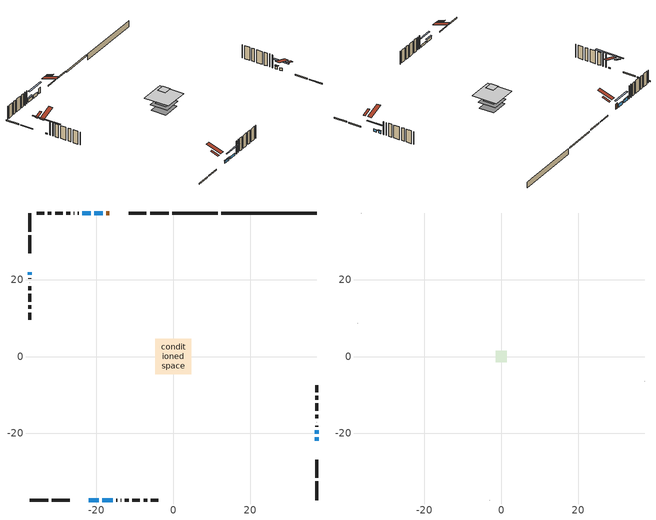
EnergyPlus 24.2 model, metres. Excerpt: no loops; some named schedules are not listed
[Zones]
conditioned space
 floor outside (Floor1 construction): -0.43,-0.43 -0.43,0.43 0.43,0.43 0.43,-0.43 z0.28
 floor adiabatic (Floor3 construction): -2.1,-2.1 -2.1,2.1 2.1,2.1 2.1,-2.1 z0.28
 floor adiabatic (AdiabaticFloorConstruction): -4.62,-4.62 -4.62,4.62 4.62,4.62 4.62,-4.62 z2.72
 floor foundation (Slab1 construction): -3.4,-2.8 -3.4,2.8 3.4,2.8 3.4,-2.8 z-2.01
 floor foundation (Slab2 construction): -2.1,-2.1 -2.1,2.1 2.1,2.1 2.1,-2.1 z-0.15
 floor foundation (Slab3 construction): -3.26,-3.26 -3.26,3.26 3.26,3.26 3.26,-3.26 z0
 wall outside (RimJoist1 construction): -1.2,37.34 -6.04,37.34 / -37.34,-37.34 -32.5,-37.34 / -37.34,37.34 -37.34,32.5 / 37.34,-37.34 37.34,-32.5 z0.28:0.58
 wall outside (RimJoist2 construction): -6.96,37.34 -11.61,37.34 / -31.57,-37.34 -26.92,-37.34 / -37.34,31.57 -37.34,26.92 / 37.34,-31.57 37.34,-26.92 z0.28:0.58
 wall outside (AdiabaticWallConstruction 1): -16.61,37.34 -17.45,37.34 z0.28:2.31
 wall outside (AdiabaticWallConstruction): 37.34,-21.92 37.34,-21.04 z0.28:1.22; -21.92,-37.34 -19.43,-37.34 z0.28:1.17; -37.34,21.93 -37.34,21.31 z0.28:0.61; -18.38,37.34 -20.53,37.34 z0.28:1.43; -18.51,-37.34 -15.73,-37.34 z0.28:1.02; 37.34,-20.12 37.34,-19.21 z0.28:1.25; -21.46,37.34 -23.69,37.34 z0.28:1.47
 wall outside (Wall1 construction): -24.61,37.34 -24.82,37.34 / -14.8,-37.34 -14.59,-37.34 / -37.34,20.38 -37.34,20.18 / 37.34,-18.28 37.34,-18.07 z0.28:5.16
 wall outside (Wall2 construction): -25.75,37.34 -25.83,37.34 / -13.67,-37.34 -13.58,-37.34 / -37.34,19.25 -37.34,19.16 / 37.34,-17.15 37.34,-17.06 z0.28:5.16
 wall outside (Wall3 construction): -26.76,37.34 -27.79,37.34 / -12.65,-37.34 -11.62,-37.34 / -37.34,18.24 -37.34,17.21 / 37.34,-16.13 37.34,-15.1 z0.28:5.16
 wall outside (Wall4 construction): -28.72,37.34 -30.76,37.34 / -10.69,-37.34 -8.66,-37.34 / -37.34,16.28 -37.34,14.24 / 37.34,-14.17 37.34,-12.14 z0.28:5.16
 wall outside (Wall5 construction): -31.69,37.34 -32.63,37.34 / -7.73,-37.34 -6.78,-37.34 / -37.34,13.31 -37.34,12.37 / 37.34,-11.21 37.34,-10.26 z0.28:5.16
 wall outside (Wall6 construction): -33.56,37.34 -35.47,37.34 / -5.85,-37.34 -3.94,-37.34 / -37.34,11.44 -37.34,9.53 / 37.34,-9.33 37.34,-7.42 z0.28:5.16
 wall foundation (FoundationWall1 construction): 12.55,37.34,-2.01 12.55,37.34,0.18 34.86,37.34,0.18 34.86,37.34,0.1 37.34,37.34,0.1 37.34,37.34,-2.01
 wall foundation (FoundationWall2 construction): 11.62,37.34 -0.27,37.34 z-0.15:0.28
 window (WindowConstruction): 37.34,-21.92 37.34,-21.04 z0.28:1.22
 window (WindowConstruction 5): -21.92,-37.34 -19.43,-37.34 z0.28:1.17
 window (WindowConstruction 6): -37.34,21.92 -37.34,21.31 z0.28:0.61
 window (WindowConstruction 1): -18.38,37.34 -20.53,37.34 z0.28:1.43
 window (WindowConstruction 2): -18.5,-37.34 -15.73,-37.34 z0.28:1.02
 window (WindowConstruction 3): 37.34,-20.12 37.34,-19.21 z0.28:1.25
 window (WindowConstruction 4): -21.46,37.34 -23.68,37.34 z0.28:1.47
 door (Door): -16.61,37.34 -17.45,37.34 z0.28:2.31
 ceiling adiabatic (AdiabaticFloorConstruction): 4.62,-4.62 4.62,4.62 -4.62,4.62 -4.62,-4.62 z2.72
 roof outside (Roof2 construction): -15.68,37.34,5.16 -15.68,31.74,7.02 -14.21,31.74,7.02 -14.21,37.34,5.16; -22.85,-37.34,5.16 -22.85,-31.74,7.02 -24.33,-31.74,7.02 -24.33,-37.34,5.16; -37.34,22.85,5.16 -31.74,22.85,7.02 -31.74,24.33,7.02 -37.34,24.33,5.16; 37.34,-22.85,5.16 31.74,-22.85,7.02 31.74,-24.33,7.02 37.34,-24.33,5.16
attic - vented
 floor to conditioned space (Floor2 construction Reversed): -1.44,-1.44 -1.44,1.44 1.44,1.44 1.44,-1.44 z5.16
 wall outside (Wall7 construction): -36.4,37.34 -36.41,37.34 / -3.01,-37.34 -3,-37.34 / -37.34,8.6 -37.34,8.59 / 37.34,-6.49 37.34,-6.48 z0.28:5.16
 roof outside (Roof1 construction): -13.28,37.34,5.16 -13.28,34.54,6.09 -12.54,34.54,6.09 -12.54,37.34,5.16; -25.26,-37.34,5.16 -25.26,-34.54,6.09 -25.99,-34.54,6.09 -25.99,-37.34,5.16; -37.34,25.26,5.16 -34.54,25.26,6.09 -34.54,25.99,6.09 -37.34,25.99,5.16; 37.34,-25.26,5.16 34.54,-25.26,6.09 34.54,-25.99,6.09 37.34,-25.99,5.16
shading: 37.34,-18.55 37.34,-24.41 37.75,-24.41 37.75,-18.55 z3.71; -19.23,-37.34 -22.12,-37.34 -22.12,-37.75 -19.23,-37.75 z1.37; -37.34,16.23 -37.34,27 -37.75,27 -37.75,16.23 z5.69; -23.02,37.34 -15.89,37.34 -15.89,37.75 -23.02,37.75 z3.92; -13.24,-37.34 -21,-37.34 -21,-37.75 -13.24,-37.75 z3.51; 37.34,-19.01 37.34,-20.32 37.75,-20.32 37.75,-19.01 z1.45; -23.89,37.34 -21.26,37.34 -21.26,37.75 -23.89,37.75 z1.67
[Building]
Building 1: Terrain=Suburbs
[Site:Location]
London AP_ON: Latitude {deg}=43.03; Longitude {deg}=-81.15; Time Zone {hr}=-5; Elevation {m}=278; Keep Site Location Information=Yes
[Site:GroundTemperature:Shallow]
3.98693, 1.93205, 1.76749, 2.74264, 6.6573, 10.5537, 13.9317, 16.0716, 16.2534, 14.513, 11.2211, 7.44421
[Site:WaterMainsTemperature]
Calculation Method=Schedule; Temperature Schedule=mains temperature schedule
[Material] Roughness=Rough; Thermal Absorptance=0.9
Name | Thickness {m} | Conductivity {W/m-K} | Density {kg/m3} | Specific Heat {J/kg-K} | Solar Absorptance | Visible Absorptance
asphalt or fiberglass shingles | 0.00635 | 0.162714 | 1121.4 | 1465.45 | 0.84 | 0.84
ceiling stud and cavity | 0.1397 | 0.0765803 | 65.682 | 1177.47 | 0.7 | 0.7
concrete 4.0 in. | 0.1016 | 1.803125 | 2242.8 | 837.4 | 0.7 | 0.7
concrete 8.0 in. | 0.2032 | 1.803125 | 2242.8 | 837.4 | 0.7 | 0.7
door material | 0.04445 | 0.053851 | 512.64 | 1214.23 | 0.7 | 0.7
exterior vertical ins | 0.0127767 | 0.029427 | 32.04 | 1214.23 | 0.7 | 0.7
floor covering | 0.0127 | 9.015625 | 54.468 | 1339.84 | 0.6 | 0.6
floor covering 1 | 0.0127 | 0.0433444 | 54.468 | 1339.84 | 0.6 | 0.6
floor rigid ins; wall rigid ins | 0.512978 | 0.029427 | 32.04 | 1214.23 | 0.7 | 0.7
floor stud and cavity | 0.0889 | 0.212579 | 50.32683 | 1063.81 | 0.7 | 0.7
floor stud and cavity 1 | 0.0889 | 0.621767 | 50.32683 | 1063.81 | 0.7 | 0.7
floor stud and cavity 2 | 0.1397 | 1.75129 | 37.0049 | 1207.88 | 0.7 | 0.7
furniture material conditioned space 1 | 0.1524 | 0.115458 | 640.8 | 1214.23 | 0.6 | 0.6
gypsum board | 0.0127 | 0.160291 | 801 | 837.4 | 0.6 | 0.6
gypsum board 1 | 0.0127 | 0.160291 | 801 | 837.4 | 0.7 | 0.7
osb sheathing 0.5 in. | 0.0127 | 0.115458 | 512.64 | 1214.23 | 0.7 | 0.7
osb sheathing 0.75 in. | 0.01905 | 0.115458 | 512.64 | 1214.23 | 0.7 | 0.7
rim joist stud and cavity | 0.0508 | 0.177588 | 50.32683 | 1063.81 | 0.6 | 0.6
rim joist stud and cavity 1 | 0.0508 | 0.648972 | 50.32683 | 1063.81 | 0.6 | 0.6
roof stud and cavity | 0.2032 | 0.159661 | 78.34581 | 1123.46 | 0.7 | 0.7
slab rigid ins | 0.000620756 | 0.029427 | 32.04 | 1214.23 | 0.7 | 0.7
wall stud and cavity | 0.1397 | 0.0999226 | 139.0536 | 1170.24 | 0.7 | 0.7
wall stud and cavity 1 | 0.1397 | 0.0962846 | 139.0536 | 1170.24 | 0.7 | 0.7
wall stud and cavity 2 | 0.1397 | 0.0890442 | 139.0536 | 1170.24 | 0.7 | 0.7
wall stud and cavity 3 | 0.1397 | 0.0945631 | 139.0536 | 1170.24 | 0.7 | 0.7
wall stud and cavity 4 | 0.1397 | 0.0892446 | 139.0536 | 1170.24 | 0.7 | 0.7
wall stud and cavity 5 | 0.1397 | 0.0949025 | 139.0536 | 1170.24 | 0.7 | 0.7
wall stud and cavity 6 | 0.0889 | 6.9971 | 50.32683 | 1063.81 | 0.6 | 0.6
wall stud and cavity 7 | 0.0889 | 0.380278 | 52.3479 | 1209.89 | 0.7 | 0.7
wall stud and cavity 8 | 0.0889 | 0.391764 | 83.0341 | 1211.67 | 0.7 | 0.7
wood siding | 0.0254 | 0.102417 | 544.68 | 1172.36 | 0.84 | 0.84
wood siding 1 | 0.00254 | 0.102417 | 544.68 | 1172.36 | 0.84 | 0.84
wood siding 2; wood siding 3; wood siding 4 | 0.0254 | 0.102417 | 544.68 | 1172.36 | 0.7 | 0.7
[WindowMaterial:SimpleGlazingSystem]
Name | U-Factor {W/m2-K} | Solar Heat Gain Coefficient
WindowMaterial | 2.50343 | 0.59
WindowMaterial 1 | 2.45744 | 0.61
WindowMaterial 2 | 2.56589 | 0.57
WindowMaterial 3 | 2.495481 | 0.6
WindowMaterial 4 | 2.45062 | 0.62
WindowMaterial 5 | 2.518193 | 0.59
WindowMaterial 6 | 3.26144 | 0.43
[Construction]
AdiabaticFloorConstruction: floor stud and cavity 2, floor rigid ins, osb sheathing 0.75 in., floor covering 1
AdiabaticWallConstruction: wood siding 3, wall rigid ins, wall stud and cavity 7, gypsum board
AdiabaticWallConstruction 1: wood siding 4, wall rigid ins, wall stud and cavity 7, gypsum board
Door: door material
Floor1 construction: floor stud and cavity, floor covering
Floor2 construction Reversed: gypsum board, ceiling stud and cavity
Floor3 construction: floor stud and cavity 1, floor covering
FoundationWall1 construction: concrete 8.0 in., gypsum board 1
FoundationWall2 construction: concrete 8.0 in.
furniture construction conditioned space 1: furniture material conditioned space 1
PartitionWallConstruction: gypsum board, wall stud and cavity 8, gypsum board
RimJoist1 construction: wood siding 2, rim joist stud and cavity
RimJoist2 construction: wood siding 2, rim joist stud and cavity 1
Roof1 construction: asphalt or fiberglass shingles
Roof2 construction: asphalt or fiberglass shingles, osb sheathing 0.75 in., roof stud and cavity, gypsum board
Slab1 construction: slab rigid ins, concrete 4.0 in.
Slab2 construction; Slab3 construction: concrete 4.0 in.
Wall1 construction: wood siding, osb sheathing 0.5 in., wall stud and cavity, gypsum board
Wall2 construction: wood siding, osb sheathing 0.5 in., wall stud and cavity 1, gypsum board
Wall3 construction: wood siding, osb sheathing 0.5 in., wall stud and cavity 2, gypsum board
Wall4 construction: wood siding, osb sheathing 0.5 in., wall stud and cavity 3, gypsum board
Wall5 construction: wood siding, osb sheathing 0.5 in., wall stud and cavity 4, gypsum board
Wall6 construction: wood siding, osb sheathing 0.5 in., wall stud and cavity 5, gypsum board
Wall7 construction: wood siding 1, wall stud and cavity 6
WindowConstruction: WindowMaterial
WindowConstruction 1: WindowMaterial 1
WindowConstruction 2: WindowMaterial 2
WindowConstruction 3: WindowMaterial 3
WindowConstruction 4: WindowMaterial 4
WindowConstruction 5: WindowMaterial 5
WindowConstruction 6: WindowMaterial 6
[Zone] Multiplier=1; Part of Total Floor Area=Yes
Name | Volume {m3}
attic - vented | 1.24891
conditioned space | 323.8
[Space]
Name | Zone | Volume {m3}
attic - vented 1 | attic - vented | 1.24891
conditioned space 1 | conditioned space | 323.8
[ZoneInfiltration:EffectiveLeakageArea]
infil attic - vented 1: Zone or Space=attic - vented 1; Schedule=Always On Discrete; Effective Air Leakage Area {cm2}=360; Stack Coefficient=0.000403971; Wind Coefficient=1.35799e-05
[ZoneMixing]
whole house fan mix: Zone or Space=attic - vented; Schedule=Always On Continuous; Design Flow Rate Calculation Method=Flow/Zone; Design Flow Rate {m3/s}=0; Source Zone or Space=conditioned space
[SurfaceProperty:ExposedFoundationPerimeter] Exposed Perimeter Calculation Method=TotalExposedPerimeter
Name | Total Exposed Perimeter {m}
Slab1 | 24.789
Slab2 | 11.887
Slab3 | 19.809
[InternalMass] Zone or ZoneList=conditioned space; Space or SpaceList=conditioned space 1
Name | Construction | Surface Area {m2}
furniture mass conditioned space 1 | furniture construction conditioned space 1 | 80.7746
partition wall mass | PartitionWallConstruction | 184.289
[Lights]
interior lighting: Zone or ZoneList or Space or SpaceList=conditioned space 1; Schedule=interior lighting schedule; Design Level Calculation Method=LightingLevel; Lighting Level {W}=343.2; Return Air Fraction=0; Fraction Radiant=0.6; Fraction Visible=0.2; Fraction Replaceable=1
[People]
occupants: Zone or ZoneList or Space or SpaceList=conditioned space 1; Number of People Schedule=occupants schedule; Number of People Calculation Method=People; Number of People=3; Fraction Radiant=0.314171; Sensible Heat Fraction=0.56303; Activity Level Schedule=occupants activity schedule; Carbon Dioxide Generation Rate {m3/s-W}=0; Enable ASHRAE 55 Comfort Warnings=No; Mean Radiant Temperature Calculation Type=EnclosureAveraged
[ElectricEquipment] Zone or ZoneList or Space or SpaceList=conditioned space 1; Design Level Calculation Method=EquipmentLevel
Name | Schedule | Design Level {W} | Fraction Latent | Fraction Radiant | Fraction Lost
clothes dryer | clothes dryer schedule | 140.772 | 0.015 | 0.081 | 0.85
clothes washer | clothes washer schedule | 32.1985 | 0.03 | 0.162 | 0.7
cooking range | cooking range schedule | 215.147 | 0.08 | 0.432 | 0.2
dishwasher | dishwasher schedule | 66.8632 | 0.3 | 0.18 | 0.4
fridge | fridge schedule | 72.9452 | 0 | 0.6 | 0
mech vent house fan | mech vent house fan schedule | 0 | 0 | 0 | 1
mech vent house fan cfis | mech vent house fan cfis schedule | 0 | 0 | 0 | 0
misc plug loads | misc plug loads schedule | 494.7 | 0.045 | 0.513 | 0.1
whole house fan | Always On Discrete | 0 | 0 | 0 | 1
[OtherEquipment] Zone or ZoneList or Space or SpaceList=conditioned space 1; Design Level Calculation Method=EquipmentLevel
Name | Fuel Type | Schedule | Design Level {W} | Fraction Latent | Fraction Radiant | Fraction Lost
clothes dryer 1 | Electricity | clothes dryer schedule | 0 | 0.015 | 0.081 | 0.85
cooking range 1 | Electricity | cooking range schedule | 0 | 0.08 | 0.432 | 0.2
general water use latent | None | general water use schedule | 62.594 | 1 | 0 | 0
general water use sensible | None | general water use schedule | -61.6891 | 0 | 0.6 | 0
mech vent house fan latent load | None | Always On Discrete | 0 | 1 | 0 | 0
mech vent house fan sensible load | None | Always On Discrete | 0 | 0 | 0 | 0
water heater energy adjustment1 | NaturalGas | Always On Discrete | 0.01 | 0 | 0 | 1
[ZoneInfiltration:DesignFlowRate] Zone or ZoneList or Space or SpaceList=conditioned space 1; Schedule=Always On Discrete; Design Flow Rate Calculation Method=Flow/Zone; Design Flow Rate {m3/s}=0
infil flow; natural vent flow; whole house fan flow
[Foundation:Kiva] Initial Indoor Air Temperature {C}=18; Wall Depth Below Slab {m}=0.2032
Name | Wall Height Above Grade {m} | Custom Block Material Name 1 | Custom Block Depth 1 {m} | Custom Block X Position 1 {m} | Custom Block Z Position 1 {m}
Foundation Kiva 1 | 0.179984 | exterior vertical ins | 2.189988 | 0.2159 | 0
Foundation Kiva 2 | 0.28002
Foundation Kiva 3 | 0.1016
[Foundation:Kiva:Settings]
Soil Conductivity {W/m-K}=0.849921; Soil Density {kg/m3}=1842.3; Soil Specific Heat {J/kg-K}=418.7; Ground Solar Absorptivity=0.9; Ground Thermal Absorptivity=0.9; Ground Surface Roughness {m}=0.03; Far-Field Width {m}=40; Deep-Ground Boundary Condition=ZeroFlux; Deep-Ground Depth {m}=40; Minimum Cell Dimension {m}=0.2; Maximum Cell Growth Coefficient=3; Simulation Timestep=Timestep
[Exterior:Lights]
exterior lighting: Schedule=exterior lighting schedule; Design Level {W}=75.6
[Schedule:Constant]
Name | Hourly Value
Always On Continuous; mech vent house fan schedule; mech vent house fan cfis schedule; Always On Discrete | 1
occupants activity schedule | 117.228
fridge schedule | 0
[Schedule:Week:Daily]
interior lighting schedule Week Rule - Jan1-Jan27: interior lighting schedule day, interior lighting schedule day, interior lighting schedule day, interior lighting schedule day, interior lighting schedule day, interior lighting schedule day, interior lighting schedule day, interior lighting schedule default day, interior lighting schedule default day, interior lighting schedule default day, interior lighting schedule default day, interior lighting schedule default day
interior lighting schedule Week Rule - Jan28-Feb3: interior lighting schedule day, interior lighting schedule day, interior lighting schedule day, interior lighting schedule day, interior lighting schedule day 1, interior lighting schedule day 1, interior lighting schedule day 1, interior lighting schedule default day, interior lighting schedule default day, interior lighting schedule default day, interior lighting schedule default day, interior lighting schedule default day
interior lighting schedule Week Rule - Feb4-Feb24: interior lighting schedule day 1, interior lighting schedule day 1, interior lighting schedule day 1, interior lighting schedule day 1, interior lighting schedule day 1, interior lighting schedule day 1, interior lighting schedule day 1, interior lighting schedule default day, interior lighting schedule default day, interior lighting schedule default day, interior lighting schedule default day, interior lighting schedule default day
interior lighting schedule Week Rule - Feb25-Mar3: interior lighting schedule day 1, interior lighting schedule day 1, interior lighting schedule day 1, interior lighting schedule day 1, interior lighting schedule day 2, interior lighting schedule day 2, interior lighting schedule day 2, interior lighting schedule default day, interior lighting schedule default day, interior lighting schedule default day, interior lighting schedule default day, interior lighting schedule default day
interior lighting schedule Week Rule - Mar4-Mar31: interior lighting schedule day 2, interior lighting schedule day 2, interior lighting schedule day 2, interior lighting schedule day 2, interior lighting schedule day 2, interior lighting schedule day 2, interior lighting schedule day 2, interior lighting schedule default day, interior lighting schedule default day, interior lighting schedule default day, interior lighting schedule default day, interior lighting schedule default day
interior lighting schedule Week Rule - Apr1-Apr28: interior lighting schedule day 3, interior lighting schedule day 3, interior lighting schedule day 3, interior lighting schedule day 3, interior lighting schedule day 3, interior lighting schedule day 3, interior lighting schedule day 3, interior lighting schedule default day, interior lighting schedule default day, interior lighting schedule default day, interior lighting schedule default day, interior lighting schedule default day
interior lighting schedule Week Rule - Apr29-May5: interior lighting schedule day 3, interior lighting schedule day 3, interior lighting schedule day 4, interior lighting schedule day 4, interior lighting schedule day 4, interior lighting schedule day 4, interior lighting schedule day 4, interior lighting schedule default day, interior lighting schedule default day, interior lighting schedule default day, interior lighting schedule default day, interior lighting schedule default day
interior lighting schedule Week Rule - May6-May26: interior lighting schedule day 4, interior lighting schedule day 4, interior lighting schedule day 4, interior lighting schedule day 4, interior lighting schedule day 4, interior lighting schedule day 4, interior lighting schedule day 4, interior lighting schedule default day, interior lighting schedule default day, interior lighting schedule default day, interior lighting schedule default day, interior lighting schedule default day
interior lighting schedule Week Rule - May27-Jun2: interior lighting schedule day 4, interior lighting schedule day 4, interior lighting schedule day 4, interior lighting schedule day 4, interior lighting schedule day 4, interior lighting schedule day 5, interior lighting schedule day 5, interior lighting schedule default day, interior lighting schedule default day, interior lighting schedule default day, interior lighting schedule default day, interior lighting schedule default day
interior lighting schedule Week Rule - Jun3-Jun30: interior lighting schedule day 5, interior lighting schedule day 5, interior lighting schedule day 5, interior lighting schedule day 5, interior lighting schedule day 5, interior lighting schedule day 5, interior lighting schedule day 5, interior lighting schedule default day, interior lighting schedule default day, interior lighting schedule default day, interior lighting schedule default day, interior lighting schedule default day
interior lighting schedule Week Rule - Jul1-Jul28: interior lighting schedule day 6, interior lighting schedule day 6, interior lighting schedule day 6, interior lighting schedule day 6, interior lighting schedule day 6, interior lighting schedule day 6, interior lighting schedule day 6, interior lighting schedule default day, interior lighting schedule default day, interior lighting schedule default day, interior lighting schedule default day, interior lighting schedule default day
interior lighting schedule Week Rule - Jul29-Aug4: interior lighting schedule day 6, interior lighting schedule day 6, interior lighting schedule day 6, interior lighting schedule day 7, interior lighting schedule day 7, interior lighting schedule day 7, interior lighting schedule day 7, interior lighting schedule default day, interior lighting schedule default day, interior lighting schedule default day, interior lighting schedule default day, interior lighting schedule default day
interior lighting schedule Week Rule - Aug5-Aug25: interior lighting schedule day 7, interior lighting schedule day 7, interior lighting schedule day 7, interior lighting schedule day 7, interior lighting schedule day 7, interior lighting schedule day 7, interior lighting schedule day 7, interior lighting schedule default day, interior lighting schedule default day, interior lighting schedule default day, interior lighting schedule default day, interior lighting schedule default day
interior lighting schedule Week Rule - Aug26-Sep1: interior lighting schedule day 7, interior lighting schedule day 7, interior lighting schedule day 7, interior lighting schedule day 7, interior lighting schedule day 7, interior lighting schedule day 7, interior lighting schedule day 8, interior lighting schedule default day, interior lighting schedule default day, interior lighting schedule default day, interior lighting schedule default day, interior lighting schedule default day
interior lighting schedule Week Rule - Sep2-Sep29: interior lighting schedule day 8, interior lighting schedule day 8, interior lighting schedule day 8, interior lighting schedule day 8, interior lighting schedule day 8, interior lighting schedule day 8, interior lighting schedule day 8, interior lighting schedule default day, interior lighting schedule default day, interior lighting schedule default day, interior lighting schedule default day, interior lighting schedule default day
interior lighting schedule Week Rule - Sep30-Oct6: interior lighting schedule day 8, interior lighting schedule day 9, interior lighting schedule day 9, interior lighting schedule day 9, interior lighting schedule day 9, interior lighting schedule day 9, interior lighting schedule day 9, interior lighting schedule default day, interior lighting schedule default day, interior lighting schedule default day, interior lighting schedule default day, interior lighting schedule default day
interior lighting schedule Week Rule - Oct7-Oct27: interior lighting schedule day 9, interior lighting schedule day 9, interior lighting schedule day 9, interior lighting schedule day 9, interior lighting schedule day 9, interior lighting schedule day 9, interior lighting schedule day 9, interior lighting schedule default day, interior lighting schedule default day, interior lighting schedule default day, interior lighting schedule default day, interior lighting schedule default day
interior lighting schedule Week Rule - Oct28-Nov3: interior lighting schedule day 9, interior lighting schedule day 9, interior lighting schedule day 9, interior lighting schedule day 9, interior lighting schedule day 10, interior lighting schedule day 10, interior lighting schedule day 10, interior lighting schedule default day, interior lighting schedule default day, interior lighting schedule default day, interior lighting schedule default day, interior lighting schedule default day
interior lighting schedule Week Rule - Nov4-Nov24: interior lighting schedule day 10, interior lighting schedule day 10, interior lighting schedule day 10, interior lighting schedule day 10, interior lighting schedule day 10, interior lighting schedule day 10, interior lighting schedule day 10, interior lighting schedule default day, interior lighting schedule default day, interior lighting schedule default day, interior lighting schedule default day, interior lighting schedule default day
interior lighting schedule Week Rule - Nov25-Dec1: interior lighting schedule day 10, interior lighting schedule day 10, interior lighting schedule day 10, interior lighting schedule day 10, interior lighting schedule day 10, interior lighting schedule day 10, interior lighting schedule day 11, interior lighting schedule default day, interior lighting schedule default day, interior lighting schedule default day, interior lighting schedule default day, interior lighting schedule default day
interior lighting schedule Week Rule - Dec2-Dec31: interior lighting schedule day 11, interior lighting schedule day 11, interior lighting schedule day 11, interior lighting schedule day 11, interior lighting schedule day 11, interior lighting schedule day 11, interior lighting schedule day 11, interior lighting schedule default day, interior lighting schedule default day, interior lighting schedule default day, interior lighting schedule default day, interior lighting schedule default day
occupants schedule Week Rule - Jan1-Dec31: occupants schedule day, occupants schedule day, occupants schedule day, occupants schedule day, occupants schedule day, occupants schedule day, occupants schedule day, occupants schedule default day, occupants schedule default day, occupants schedule default day, occupants schedule default day, occupants schedule default day
clothes dryer schedule Week Rule - Jan1-Dec31: clothes dryer schedule day, clothes dryer schedule day, clothes dryer schedule day, clothes dryer schedule day, clothes dryer schedule day, clothes dryer schedule day, clothes dryer schedule day, clothes dryer schedule default day, clothes dryer schedule default day, clothes dryer schedule default day, clothes dryer schedule default day, clothes dryer schedule default day
clothes washer schedule Week Rule - Jan1-Dec31: clothes washer schedule day, clothes washer schedule day, clothes washer schedule day, clothes washer schedule day, clothes washer schedule day, clothes washer schedule day, clothes washer schedule day, clothes washer schedule default day, clothes washer schedule default day, clothes washer schedule default day, clothes washer schedule default day, clothes washer schedule default day
cooking range schedule Week Rule - Jan1-Dec31: cooking range schedule day, cooking range schedule day, cooking range schedule day, cooking range schedule day, cooking range schedule day, cooking range schedule day, cooking range schedule day, cooking range schedule default day, cooking range schedule default day, cooking range schedule default day, cooking range schedule default day, cooking range schedule default day
dishwasher schedule Week Rule - Jan1-Dec31: dishwasher schedule day, dishwasher schedule day, dishwasher schedule day, dishwasher schedule day, dishwasher schedule day, dishwasher schedule day, dishwasher schedule day, dishwasher schedule default day, dishwasher schedule default day, dishwasher schedule default day, dishwasher schedule default day, dishwasher schedule default day
misc plug loads schedule Week Rule - Jan1-Dec31: misc plug loads schedule day, misc plug loads schedule day, misc plug loads schedule day, misc plug loads schedule day, misc plug loads schedule day, misc plug loads schedule day, misc plug loads schedule day, misc plug loads schedule default day, misc plug loads schedule default day, misc plug loads schedule default day, misc plug loads schedule default day, misc plug loads schedule default day
general water use schedule Week Rule - Jan1-Dec31: general water use schedule day, general water use schedule day, general water use schedule day, general water use schedule day, general water use schedule day, general water use schedule day, general water use schedule day, general water use schedule default day, general water use schedule default day, general water use schedule default day, general water use schedule default day, general water use schedule default day
exterior lighting schedule Week Rule - Jan1-Jan27: exterior lighting schedule day, exterior lighting schedule day, exterior lighting schedule day, exterior lighting schedule day, exterior lighting schedule day, exterior lighting schedule day, exterior lighting schedule day, exterior lighting schedule default day, exterior lighting schedule default day, exterior lighting schedule default day, exterior lighting schedule default day, exterior lighting schedule default day
exterior lighting schedule Week Rule - Jan28-Feb3: exterior lighting schedule day, exterior lighting schedule day, exterior lighting schedule day, exterior lighting schedule day, exterior lighting schedule day 1, exterior lighting schedule day 1, exterior lighting schedule day 1, exterior lighting schedule default day, exterior lighting schedule default day, exterior lighting schedule default day, exterior lighting schedule default day, exterior lighting schedule default day
exterior lighting schedule Week Rule - Feb4-Feb24: exterior lighting schedule day 1, exterior lighting schedule day 1, exterior lighting schedule day 1, exterior lighting schedule day 1, exterior lighting schedule day 1, exterior lighting schedule day 1, exterior lighting schedule day 1, exterior lighting schedule default day, exterior lighting schedule default day, exterior lighting schedule default day, exterior lighting schedule default day, exterior lighting schedule default day
exterior lighting schedule Week Rule - Feb25-Mar3: exterior lighting schedule day 1, exterior lighting schedule day 1, exterior lighting schedule day 1, exterior lighting schedule day 1, exterior lighting schedule day 2, exterior lighting schedule day 2, exterior lighting schedule day 2, exterior lighting schedule default day, exterior lighting schedule default day, exterior lighting schedule default day, exterior lighting schedule default day, exterior lighting schedule default day
exterior lighting schedule Week Rule - Mar4-Mar31: exterior lighting schedule day 2, exterior lighting schedule day 2, exterior lighting schedule day 2, exterior lighting schedule day 2, exterior lighting schedule day 2, exterior lighting schedule day 2, exterior lighting schedule day 2, exterior lighting schedule default day, exterior lighting schedule default day, exterior lighting schedule default day, exterior lighting schedule default day, exterior lighting schedule default day
exterior lighting schedule Week Rule - Apr1-Apr28: exterior lighting schedule day 3, exterior lighting schedule day 3, exterior lighting schedule day 3, exterior lighting schedule day 3, exterior lighting schedule day 3, exterior lighting schedule day 3, exterior lighting schedule day 3, exterior lighting schedule default day, exterior lighting schedule default day, exterior lighting schedule default day, exterior lighting schedule default day, exterior lighting schedule default day
exterior lighting schedule Week Rule - Apr29-May5: exterior lighting schedule day 3, exterior lighting schedule day 3, exterior lighting schedule day 4, exterior lighting schedule day 4, exterior lighting schedule day 4, exterior lighting schedule day 4, exterior lighting schedule day 4, exterior lighting schedule default day, exterior lighting schedule default day, exterior lighting schedule default day, exterior lighting schedule default day, exterior lighting schedule default day
exterior lighting schedule Week Rule - May6-May26: exterior lighting schedule day 4, exterior lighting schedule day 4, exterior lighting schedule day 4, exterior lighting schedule day 4, exterior lighting schedule day 4, exterior lighting schedule day 4, exterior lighting schedule day 4, exterior lighting schedule default day, exterior lighting schedule default day, exterior lighting schedule default day, exterior lighting schedule default day, exterior lighting schedule default day
exterior lighting schedule Week Rule - May27-Jun2: exterior lighting schedule day 4, exterior lighting schedule day 4, exterior lighting schedule day 4, exterior lighting schedule day 4, exterior lighting schedule day 4, exterior lighting schedule day 5, exterior lighting schedule day 5, exterior lighting schedule default day, exterior lighting schedule default day, exterior lighting schedule default day, exterior lighting schedule default day, exterior lighting schedule default day
exterior lighting schedule Week Rule - Jun3-Jun30: exterior lighting schedule day 5, exterior lighting schedule day 5, exterior lighting schedule day 5, exterior lighting schedule day 5, exterior lighting schedule day 5, exterior lighting schedule day 5, exterior lighting schedule day 5, exterior lighting schedule default day, exterior lighting schedule default day, exterior lighting schedule default day, exterior lighting schedule default day, exterior lighting schedule default day
exterior lighting schedule Week Rule - Jul1-Jul28: exterior lighting schedule day 6, exterior lighting schedule day 6, exterior lighting schedule day 6, exterior lighting schedule day 6, exterior lighting schedule day 6, exterior lighting schedule day 6, exterior lighting schedule day 6, exterior lighting schedule default day, exterior lighting schedule default day, exterior lighting schedule default day, exterior lighting schedule default day, exterior lighting schedule default day
exterior lighting schedule Week Rule - Jul29-Aug4: exterior lighting schedule day 6, exterior lighting schedule day 6, exterior lighting schedule day 6, exterior lighting schedule day 7, exterior lighting schedule day 7, exterior lighting schedule day 7, exterior lighting schedule day 7, exterior lighting schedule default day, exterior lighting schedule default day, exterior lighting schedule default day, exterior lighting schedule default day, exterior lighting schedule default day
exterior lighting schedule Week Rule - Aug5-Aug25: exterior lighting schedule day 7, exterior lighting schedule day 7, exterior lighting schedule day 7, exterior lighting schedule day 7, exterior lighting schedule day 7, exterior lighting schedule day 7, exterior lighting schedule day 7, exterior lighting schedule default day, exterior lighting schedule default day, exterior lighting schedule default day, exterior lighting schedule default day, exterior lighting schedule default day
exterior lighting schedule Week Rule - Aug26-Sep1: exterior lighting schedule day 7, exterior lighting schedule day 7, exterior lighting schedule day 7, exterior lighting schedule day 7, exterior lighting schedule day 7, exterior lighting schedule day 7, exterior lighting schedule day 8, exterior lighting schedule default day, exterior lighting schedule default day, exterior lighting schedule default day, exterior lighting schedule default day, exterior lighting schedule default day
exterior lighting schedule Week Rule - Sep2-Sep29: exterior lighting schedule day 8, exterior lighting schedule day 8, exterior lighting schedule day 8, exterior lighting schedule day 8, exterior lighting schedule day 8, exterior lighting schedule day 8, exterior lighting schedule day 8, exterior lighting schedule default day, exterior lighting schedule default day, exterior lighting schedule default day, exterior lighting schedule default day, exterior lighting schedule default day
exterior lighting schedule Week Rule - Sep30-Oct6: exterior lighting schedule day 8, exterior lighting schedule day 9, exterior lighting schedule day 9, exterior lighting schedule day 9, exterior lighting schedule day 9, exterior lighting schedule day 9, exterior lighting schedule day 9, exterior lighting schedule default day, exterior lighting schedule default day, exterior lighting schedule default day, exterior lighting schedule default day, exterior lighting schedule default day
[Schedule:Year]
interior lighting schedule: interior lighting schedule Week Rule - Jan1-Jan27, 1, 1, 1, 27, interior lighting schedule Week Rule - Jan28-Feb3, 1, 28, 2, 3, interior lighting schedule Week Rule - Feb4-Feb24, 2, 4, 2, 24, interior lighting schedule Week Rule - Feb25-Mar3, 2, 25, 3, 3, interior lighting schedule Week Rule - Mar4-Mar31, 3, 4, 3, 31, interior lighting schedule Week Rule - Apr1-Apr28, 4, 1, 4, 28, interior lighting schedule Week Rule - Apr29-May5, 4, 29, 5, 5, interior lighting schedule Week Rule - May6-May26, 5, 6, 5, 26, interior lighting schedule Week Rule - May27-Jun2, 5, 27, 6, 2, interior lighting schedule Week Rule - Jun3-Jun30, 6, 3, 6, 30, interior lighting schedule Week Rule - Jul1-Jul28, 7, 1, 7, 28, interior lighting schedule Week Rule - Jul29-Aug4, 7, 29, 8, 4, interior lighting schedule Week Rule - Aug5-Aug25, 8, 5, 8, 25, interior lighting schedule Week Rule - Aug26-Sep1, 8, 26, 9, 1, interior lighting schedule Week Rule - Sep2-Sep29, 9, 2, 9, 29, interior lighting schedule Week Rule - Sep30-Oct6, 9, 30, 10, 6, interior lighting schedule Week Rule - Oct7-Oct27, 10, 7, 10, 27, interior lighting schedule Week Rule - Oct28-Nov3, 10, 28, 11, 3, interior lighting schedule Week Rule - Nov4-Nov24, 11, 4, 11, 24, interior lighting schedule Week Rule - Nov25-Dec1, 11, 25, 12, 1, interior lighting schedule Week Rule - Dec2-Dec31, 12, 2, 12, 31
occupants schedule: occupants schedule Week Rule - Jan1-Dec31, 1, 1, 12, 31
clothes dryer schedule: clothes dryer schedule Week Rule - Jan1-Dec31, 1, 1, 12, 31
clothes washer schedule: clothes washer schedule Week Rule - Jan1-Dec31, 1, 1, 12, 31
cooking range schedule: cooking range schedule Week Rule - Jan1-Dec31, 1, 1, 12, 31
dishwasher schedule: dishwasher schedule Week Rule - Jan1-Dec31, 1, 1, 12, 31
misc plug loads schedule: misc plug loads schedule Week Rule - Jan1-Dec31, 1, 1, 12, 31
general water use schedule: general water use schedule Week Rule - Jan1-Dec31, 1, 1, 12, 31
exterior lighting schedule: exterior lighting schedule Week Rule - Jan1-Jan27, 1, 1, 1, 27, exterior lighting schedule Week Rule - Jan28-Feb3, 1, 28, 2, 3, exterior lighting schedule Week Rule - Feb4-Feb24, 2, 4, 2, 24, exterior lighting schedule Week Rule - Feb25-Mar3, 2, 25, 3, 3, exterior lighting schedule Week Rule - Mar4-Mar31, 3, 4, 3, 31, exterior lighting schedule Week Rule - Apr1-Apr28, 4, 1, 4, 28, exterior lighting schedule Week Rule - Apr29-May5, 4, 29, 5, 5, exterior lighting schedule Week Rule - May6-May26, 5, 6, 5, 26, exterior lighting schedule Week Rule - May27-Jun2, 5, 27, 6, 2, exterior lighting schedule Week Rule - Jun3-Jun30, 6, 3, 6, 30, exterior lighting schedule Week Rule - Jul1-Jul28, 7, 1, 7, 28, exterior lighting schedule Week Rule - Jul29-Aug4, 7, 29, 8, 4, exterior lighting schedule Week Rule - Aug5-Aug25, 8, 5, 8, 25, exterior lighting schedule Week Rule - Aug26-Sep1, 8, 26, 9, 1, exterior lighting schedule Week Rule - Sep2-Sep29, 9, 2, 9, 29, exterior lighting schedule Week Rule - Sep30-Oct6, 9, 30, 10, 6, exterior lighting schedule Week Rule - Oct7-Oct27, 10, 7, 10, 27, exterior lighting schedule Week Rule - Oct28-Nov3, 10, 28, 11, 3, exterior lighting schedule Week Rule - Nov4-Nov24, 11, 4, 11, 24, exterior lighting schedule Week Rule - Nov25-Dec1, 11, 25, 12, 1, exterior lighting schedule Week Rule - Dec2-Dec31, 12, 2, 12, 31
[Schedule:Compact]
mains temperature schedule: Through: 01/01, For: AllDays, Until: 24:00, 7.96722, Through: 01/02, For: AllDays, Until: 24:00, 7.89722, Through: 01/03, For: AllDays, Until: 24:00, 7.82778, Through: 01/04, For: AllDays, Until: 24:00, 7.76, Through: 01/05, For: AllDays, Until: 24:00, 7.69333, Through: 01/06, For: AllDays, Until: 24:00, 7.62778, Through: 01/07, For: AllDays, Until: 24:00, 7.56389, Through: 01/08, For: AllDays, Until: 24:00, 7.50167, Through: 01/09, For: AllDays, Until: 24:00, 7.44056, Through: 01/10, For: AllDays, Until: 24:00, 7.38056, Through: 01/11, For: AllDays, Until: 24:00, 7.32222, Through: 01/12, For: AllDays, Until: 24:00, 7.26556, Through: 01/13, For: AllDays, Until: 24:00, 7.21, Through: 01/14, For: AllDays, Until: 24:00, 7.15556, Through: 01/15, For: AllDays, Until: 24:00, 7.10333, Through: 01/16, For: AllDays, Until: 24:00, 7.05222, Through: 01/17, For: AllDays, Until: 24:00, 7.00278, Through: 01/18, For: AllDays, Until: 24:00, 6.955, Through: 01/19, For: AllDays, Until: 24:00, 6.90833, Through: 01/20, For: AllDays, Until: 24:00, 6.86389, Through: 01/21, For: AllDays, Until: 24:00, 6.82056, Through: 01/22, For: AllDays, Until: 24:00, 6.77889, Through: 01/23, For: AllDays, Until: 24:00, 6.73889, Through: 01/24, For: AllDays, Until: 24:00, 6.7, Through: 01/25, For: AllDays, Until: 24:00, 6.66333, Through: 01/26, For: AllDays, Until: 24:00, 6.62833, Through: 01/27, For: AllDays, Until: 24:00, 6.59444, Through: 01/28, For: AllDays, Until: 24:00, 6.56278, Through: 01/29, For: AllDays, Until: 24:00, 6.53222, Through: 01/30, For: AllDays, Until: 24:00, 6.50389, Through: 01/31, For: AllDays, Until: 24:00, 6.47722, Through: 02/01, For: AllDays, Until: 24:00, 6.45167, Through: 02/02, For: AllDays, Until: 24:00, 6.42833, Through: 02/03, For: AllDays, Until: 24:00, 6.40667, Through: 02/04, For: AllDays, Until: 24:00, 6.38611, Through: 02/05, For: AllDays, Until: 24:00, 6.36778, Through: 02/06, For: AllDays, Until: 24:00, 6.35111, Through: 02/07, For: AllDays, Until: 24:00, 6.33611, Through: 02/08, For: AllDays, Until: 24:00, 6.32333, Through: 02/09, For: AllDays, Until: 24:00, 6.31167, Through: 02/10, For: AllDays, Until: 24:00, 6.30222, Through: 02/11, For: AllDays, Until: 24:00, 6.29389, Through: 02/12, For: AllDays, Until: 24:00, 6.28778, Through: 02/13, For: AllDays, Until: 24:00, 6.28333, Through: 02/14, For: AllDays, Until: 24:00, 6.28056, Through: 02/15, For: AllDays, Until: 24:00, 6.27944, Through: 02/16, For: AllDays, Until: 24:00, 6.28, Through: 02/17, For: AllDays, Until: 24:00, 6.28278, Through: 02/18, For: AllDays, Until: 24:00, 6.28722, Through: 02/19, For: AllDays, Until: 24:00, 6.29278, Through: 02/20, For: AllDays, Until: 24:00, 6.30056, Through: 02/21, For: AllDays, Until: 24:00, 6.31, Through: 02/22, For: AllDays, Until: 24:00, 6.32111, Through: 02/23, For: AllDays, Until: 24:00, 6.33444, Through: 02/24, For: AllDays, Until: 24:00, 6.34889, Through: 02/25, For: AllDays, Until: 24:00, 6.36556, Through: 02/26, For: AllDays, Until: 24:00, 6.38333, Through: 02/27, For: AllDays, Until: 24:00, 6.40333, Through: 02/28, For: AllDays, Until: 24:00, 6.425, Through: 03/01, For: AllDays, Until: 24:00, 6.44833, Through: 03/02, For: AllDays, Until: 24:00, 6.47278, Through: 03/03, For: AllDays, Until: 24:00, 6.49944, Through: 03/04, For: AllDays, Until: 24:00, 6.52778, Through: 03/05, For: AllDays, Until: 24:00, 6.55778, Through: 03/06, For: AllDays, Until: 24:00, 6.58944, Through: 03/07, For: AllDays, Until: 24:00, 6.62278, Through: 03/08, For: AllDays, Until: 24:00, 6.65778, Through: 03/09, For: AllDays, Until: 24:00, 6.69444, Through: 03/10, For: AllDays, Until: 24:00, 6.73278, Through: 03/11, For: AllDays, Until: 24:00, 6.77278, Through: 03/12, For: AllDays, Until: 24:00, 6.81389, Through: 03/13, For: AllDays, Until: 24:00, 6.85722, Through: 03/14, For: AllDays, Until: 24:00, 6.90167, Through: 03/15, For: AllDays, Until: 24:00, 6.94778, Through: 03/16, For: AllDays, Until: 24:00, 6.99556, Through: 03/17, For: AllDays, Until: 24:00, 7.045, Through: 03/18, For: AllDays, Until: 24:00, 7.09556, Through: 03/19, For: AllDays, Until: 24:00, 7.14778, Through: 03/20, For: AllDays, Until: 24:00, 7.20167, Through: 03/21, For: AllDays, Until: 24:00, 7.25667, Through: 03/22, For: AllDays, Until: 24:00, 7.31333, Through: 03/23, For: AllDays, Until: 24:00, 7.37167, Through: 03/24, For: AllDays, Until: 24:00, 7.43111, Through: 03/25, For: AllDays, Until: 24:00, 7.49222, Through: 03/26, For: AllDays, Until: 24:00, 7.55444, Through: 03/27, For: AllDays, Until: 24:00, 7.61833, Through: 03/28, For: AllDays, Until: 24:00, 7.68333, Through: 03/29, For: AllDays, Until: 24:00, 7.74944, Through: 03/30, For: AllDays, Until: 24:00, 7.81722, Through: 03/31, For: AllDays, Until: 24:00, 7.88667, Through: 04/01, For: AllDays, Until: 24:00, 7.95667, Through: 04/02, For: AllDays, Until: 24:00, 8.02833, Through: 04/03, For: AllDays, Until: 24:00, 8.10111, Through: 04/04, For: AllDays, Until: 24:00, 8.175, Through: 04/05, For: AllDays, Until: 24:00, 8.25, Through: 04/06, For: AllDays, Until: 24:00, 8.32667, Through: 04/07, For: AllDays, Until: 24:00, 8.40389, Through: 04/08, For: AllDays, Until: 24:00, 8.48278, Through: 04/09, For: AllDays, Until: 24:00, 8.56222, Through: 04/10, For: AllDays, Until: 24:00, 8.64278, Through: 04/11, For: AllDays, Until: 24:00, 8.725, Through: 04/12, For: AllDays, Until: 24:00, 8.80778, Through: 04/13, For: AllDays, Until: 24:00, 8.89167, Through: 04/14, For: AllDays, Until: 24:00, 8.97611, Through: 04/15, For: AllDays, Until: 24:00, 9.06167, Through: 04/16, For: AllDays, Until: 24:00, 9.14833, Through: 04/17, For: AllDays, Until: 24:00, 9.23611, Through: 04/18, For: AllDays, Until: 24:00, 9.32444, Through: 04/19, For: AllDays, Until: 24:00, 9.41389, Through: 04/20, For: AllDays, Until: 24:00, 9.50389, Through: 04/21, For: AllDays, Until: 24:00, 9.595, Through: 04/22, For: AllDays, Until: 24:00, 9.68667, Through: 04/23, For: AllDays, Until: 24:00, 9.77889, Through: 04/24, For: AllDays, Until: 24:00, 9.87222, Through: 04/25, For: AllDays, Until: 24:00, 9.96556, Through: 04/26, For: AllDays, Until: 24:00, 10.06, Through: 04/27, For: AllDays, Until: 24:00, 10.1556, Through: 04/28, For: AllDays, Until: 24:00, 10.2511, Through: 04/29, For: AllDays, Until: 24:00, 10.3472, Through: 04/30, For: AllDays, Until: 24:00, 10.4439, Through: 05/01, For: AllDays, Until: 24:00, 10.5411, Through: 05/02, For: AllDays, Until: 24:00, 10.6389, Through: 05/03, For: AllDays, Until: 24:00, 10.7372, Through: 05/04, For: AllDays, Until: 24:00, 10.8361, Through: 05/05, For: AllDays, Until: 24:00, 10.935, Through: 05/06, For: AllDays, Until: 24:00, 11.0344, Through: 05/07, For: AllDays, Until: 24:00, 11.1344, Through: 05/08, For: AllDays, Until: 24:00, 11.2344, Through: 05/09, For: AllDays, Until: 24:00, 11.335, Through: 05/10, For: AllDays, Until: 24:00, 11.4356, Through: 05/11, For: AllDays, Until: 24:00, 11.5361, Through: 05/12, For: AllDays, Until: 24:00, 11.6372, Through: 05/13, For: AllDays, Until: 24:00, 11.7383, Through: 05/14, For: AllDays, Until: 24:00, 11.84, Through: 05/15, For: AllDays, Until: 24:00, 11.9411, Through: 05/16, For: AllDays, Until: 24:00, 12.0428, Through: 05/17, For: AllDays, Until: 24:00, 12.1444, Through: 05/18, For: AllDays, Until: 24:00, 12.2456, Through: 05/19, For: AllDays, Until: 24:00, 12.3472, Through: 05/20, For: AllDays, Until: 24:00, 12.4489, Through: 05/21, For: AllDays, Until: 24:00, 12.55, Through: 05/22, For: AllDays, Until: 24:00, 12.6517, Through: 05/23, For: AllDays, Until: 24:00, 12.7528, Through: 05/24, For: AllDays, Until: 24:00, 12.8533, Through: 05/25, For: AllDays, Until: 24:00, 12.9544, Through: 05/26, For: AllDays, Until: 24:00, 13.055, Through: 05/27, For: AllDays, Until: 24:00, 13.155, Through: 05/28, For: AllDays, Until: 24:00, 13.255, Through: 05/29, For: AllDays, Until: 24:00, 13.355, Through: 05/30, For: AllDays, Until: 24:00, 13.4539, Through: 05/31, For: AllDays, Until: 24:00, 13.5533, Through: 06/01, For: AllDays, Until: 24:00, 13.6517, Through: 06/02, For: AllDays, Until: 24:00, 13.75, Through: 06/03, For: AllDays, Until: 24:00, 13.8472, Through: 06/04, For: AllDays, Until: 24:00, 13.9444, Through: 06/05, For: AllDays, Until: 24:00, 14.0411, Through: 06/06, For: AllDays, Until: 24:00, 14.1372, Through: 06/07, For: AllDays, Until: 24:00, 14.2328, Through: 06/08, For: AllDays, Until: 24:00, 14.3278, Through: 06/09, For: AllDays, Until: 24:00, 14.4217, Through: 06/10, For: AllDays, Until: 24:00, 14.5156, Through: 06/11, For: AllDays, Until: 24:00, 14.6083, Through: 06/12, For: AllDays, Until: 24:00, 14.7006, Through: 06/13, For: AllDays, Until: 24:00, 14.7922, Through: 06/14, For: AllDays, Until: 24:00, 14.8828, Through: 06/15, For: AllDays, Until: 24:00, 14.9728, Through: 06/16, For: AllDays, Until: 24:00, 15.0617, Through: 06/17, For: AllDays, Until: 24:00, 15.15, Through: 06/18, For: AllDays, Until: 24:00, 15.2372, Through: 06/19, For: AllDays, Until: 24:00, 15.3233, Through: 06/20, For: AllDays, Until: 24:00, 15.4089, Through: 06/21, For: AllDays, Until: 24:00, 15.4933, Through: 06/22, For: AllDays, Until: 24:00, 15.5772, Through: 06/23, For: AllDays, Until: 24:00, 15.6594, Through: 06/24, For: AllDays, Until: 24:00, 15.7411, Through: 06/25, For: AllDays, Until: 24:00, 15.8217, Through: 06/26, For: AllDays, Until: 24:00, 15.9006, Through: 06/27, For: AllDays, Until: 24:00, 15.9789, Through: 06/28, For: AllDays, Until: 24:00, 16.0561, Through: 06/29, For: AllDays, Until: 24:00, 16.1322, Through: 06/30, For: AllDays, Until: 24:00, 16.2072, Through: 07/01, For: AllDays, Until: 24:00, 16.2806, Through: 07/02, For: AllDays, Until: 24:00, 16.3528, Through: 07/03, For: AllDays, Until: 24:00, 16.4244, Through: 07/04, For: AllDays, Until: 24:00, 16.4939, Through: 07/05, For: AllDays, Until: 24:00, 16.5628, Through: 07/06, For: AllDays, Until: 24:00, 16.63, Through: 07/07, For: AllDays, Until: 24:00, 16.6961, Through: 07/08, For: AllDays, Until: 24:00, 16.7606, Through: 07/09, For: AllDays, Until: 24:00, 16.8239, Through: 07/10, For: AllDays, Until: 24:00, 16.8861, Through: 07/11, For: AllDays, Until: 24:00, 16.9467, Through: 07/12, For: AllDays, Until: 24:00, 17.0056, Through: 07/13, For: AllDays, Until: 24:00, 17.0633, Through: 07/14, For: AllDays, Until: 24:00, 17.12, Through: 07/15, For: AllDays, Until: 24:00, 17.1744, Through: 07/16, For: AllDays, Until: 24:00, 17.2278, Through: 07/17, For: AllDays, Until: 24:00, 17.28, Through: 07/18, For: AllDays, Until: 24:00, 17.33, Through: 07/19, For: AllDays, Until: 24:00, 17.3789, Through: 07/20, For: AllDays, Until: 24:00, 17.4261, Through: 07/21, For: AllDays, Until: 24:00, 17.4717, Through: 07/22, For: AllDays, Until: 24:00, 17.5161, Through: 07/23, For: AllDays, Until: 24:00, 17.5583, Through: 07/24, For: AllDays, Until: 24:00, 17.5994, Through: 07/25, For: AllDays, Until: 24:00, 17.6389, Through: 07/26, For: AllDays, Until: 24:00, 17.6767, Through: 07/27, For: AllDays, Until: 24:00, 17.7128, Through: 07/28, For: AllDays, Until: 24:00, 17.7472, Through: 07/29, For: AllDays, Until: 24:00, 17.78, Through: 07/30, For: AllDays, Until: 24:00, 17.8111, Through: 07/31, For: AllDays, Until: 24:00, 17.8406, Through: 08/01, For: AllDays, Until: 24:00, 17.8683, Through: 08/02, For: AllDays, Until: 24:00, 17.8944, Through: 08/03, For: AllDays, Until: 24:00, 17.9189, Through: 08/04, For: AllDays, Until: 24:00, 17.9417, Through: 08/05, For: AllDays, Until: 24:00, 17.9628, Through: 08/06, For: AllDays, Until: 24:00, 17.9822, Through: 08/07, For: AllDays, Until: 24:00, 18, Through: 08/08, For: AllDays, Until: 24:00, 18.0156, Through: 08/09, For: AllDays, Until: 24:00, 18.03, Through: 08/10, For: AllDays, Until: 24:00, 18.0422, Through: 08/11, For: AllDays, Until: 24:00, 18.0533, Through: 08/12, For: AllDays, Until: 24:00, 18.0622, Through: 08/13, For: AllDays, Until: 24:00, 18.0694, Through: 08/14, For: AllDays, Until: 24:00, 18.0744, Through: 08/15, For: AllDays, Until: 24:00, 18.0783, Through: 08/16, For: AllDays, Until: 24:00, 18.0806, Through: 08/17, For: AllDays, Until: 24:00, 18.0806, Through: 08/18, For: AllDays, Until: 24:00, 18.0789, Through: 08/19, For: AllDays, Until: 24:00, 18.0761, Through: 08/20, For: AllDays, Until: 24:00, 18.0711, Through: 08/21, For: AllDays, Until: 24:00, 18.0639, Through: 08/22, For: AllDays, Until: 24:00, 18.0556, Through: 08/23, For: AllDays, Until: 24:00, 18.0456, Through: 08/24, For: AllDays, Until: 24:00, 18.0333, Through: 08/25, For: AllDays, Until: 24:00, 18.0194, Through: 08/26, For: AllDays, Until: 24:00, 18.0044, Through: 08/27, For: AllDays, Until: 24:00, 17.9872, Through: 08/28, For: AllDays, Until: 24:00, 17.9683, Through: 08/29, For: AllDays, Until: 24:00, 17.9478, Through: 08/30, For: AllDays, Until: 24:00, 17.9256, Through: 08/31, For: AllDays, Until: 24:00, 17.9011, Through: 09/01, For: AllDays, Until: 24:00, 17.8756, Through: 09/02, For: AllDays, Until: 24:00, 17.8483, Through: 09/03, For: AllDays, Until: 24:00, 17.8189, Through: 09/04, For: AllDays, Until: 24:00, 17.7883, Through: 09/05, For: AllDays, Until: 24:00, 17.7561, Through: 09/06, For: AllDays, Until: 24:00, 17.7222, Through: 09/07, For: AllDays, Until: 24:00, 17.6861, Through: 09/08, For: AllDays, Until: 24:00, 17.6489, Through: 09/09, For: AllDays, Until: 24:00, 17.61, Through: 09/10, For: AllDays, Until: 24:00, 17.5694, Through: 09/11, For: AllDays, Until: 24:00, 17.5272, Through: 09/12, For: AllDays, Until: 24:00, 17.4833, Through: 09/13, For: AllDays, Until: 24:00, 17.4383, Through: 09/14, For: AllDays, Until: 24:00, 17.3917, Through: 09/15, For: AllDays, Until: 24:00, 17.3433, Through: 09/16, For: AllDays, Until: 24:00, 17.2933, Through: 09/17, For: AllDays, Until: 24:00, 17.2417, Through: 09/18, For: AllDays, Until: 24:00, 17.1889, Through: 09/19, For: AllDays, Until: 24:00, 17.1344, Through: 09/20, For: AllDays, Until: 24:00, 17.0783, Through: 09/21, For: AllDays, Until: 24:00, 17.0211, Through: 09/22, For: AllDays, Until: 24:00, 16.9622, Through: 09/23, For: AllDays, Until: 24:00, 16.9022, Through: 09/24, For: AllDays, Until: 24:00, 16.8406, Through: 09/25, For: AllDays, Until: 24:00, 16.7778, Through: 09/26, For: AllDays, Until: 24:00, 16.7133, Through: 09/27, For: AllDays, Until: 24:00, 16.6478, Through: 09/28, For: AllDays, Until: 24:00, 16.5806, Through: 09/29, For: AllDays, Until: 24:00, 16.5122, Through: 09/30, For: AllDays, Until: 24:00, 16.4428, Through: 10/01, For: AllDays, Until: 24:00, 16.3717, Through: 10/02, For: AllDays, Until: 24:00, 16.3, Through: 10/03, For: AllDays, Until: 24:00, 16.2267, Through: 10/04, For: AllDays, Until: 24:00, 16.1522, Through: 10/05, For: AllDays, Until: 24:00, 16.0761, Through: 10/06, For: AllDays, Until: 24:00, 15.9994, Through: 10/07, For: AllDays, Until: 24:00, 15.9217, Through: 10/08, For: AllDays, Until: 24:00, 15.8422, Through: 10/09, For: AllDays, Until: 24:00, 15.7622, Through: 10/10, For: AllDays, Until: 24:00, 15.6811, Through: 10/11, For: AllDays, Until: 24:00, 15.5989, Through: 10/12, For: AllDays, Until: 24:00, 15.5156, Through: 10/13, For: AllDays, Until: 24:00, 15.4311, Through: 10/14, For: AllDays, Until: 24:00, 15.3461, Through: 10/15, For: AllDays, Until: 24:00, 15.26, Through: 10/16, For: AllDays, Until: 24:00, 15.1728, Through: 10/17, For: AllDays, Until: 24:00, 15.085, Through: 10/18, For: AllDays, Until: 24:00, 14.9961, Through: 10/19, For: AllDays, Until: 24:00, 14.9067, Through: 10/20, For: AllDays, Until: 24:00, 14.8161, Through: 10/21, For: AllDays, Until: 24:00, 14.725, Through: 10/22, For: AllDays, Until: 24:00, 14.6328, Through: 10/23, For: AllDays, Until: 24:00, 14.54, Through: 10/24, For: AllDays, Until: 24:00, 14.4467, Through: 10/25, For: AllDays, Until: 24:00, 14.3528, Through: 10/26, For: AllDays, Until: 24:00, 14.2578, Through: 10/27, For: AllDays, Until: 24:00, 14.1622, Through: 10/28, For: AllDays, Until: 24:00, 14.0667, Through: 10/29, For: AllDays, Until: 24:00, 13.97, Through: 10/30, For: AllDays, Until: 24:00, 13.8728, Through: 10/31, For: AllDays, Until: 24:00, 13.7756, Through: 11/01, For: AllDays, Until: 24:00, 13.6778, Through: 11/02, For: AllDays, Until: 24:00, 13.5789, Through: 11/03, For: AllDays, Until: 24:00, 13.48, Through: 11/04, For: AllDays, Until: 24:00, 13.3811, Through: 11/05, For: AllDays, Until: 24:00, 13.2817, Through: 11/06, For: AllDays, Until: 24:00, 13.1817, Through: 11/07, For: AllDays, Until: 24:00, 13.0811, Through: 11/08, For: AllDays, Until: 24:00, 12.9806, Through: 11/09, For: AllDays, Until: 24:00, 12.88, Through: 11/10, For: AllDays, Until: 24:00, 12.7789, Through: 11/11, For: AllDays, Until: 24:00, 12.6778, Through: 11/12, For: AllDays, Until: 24:00, 12.5767, Through: 11/13, For: AllDays, Until: 24:00, 12.4756, Through: 11/14, For: AllDays, Until: 24:00, 12.3739, Through: 11/15, For: AllDays, Until: 24:00, 12.2722, Through: 11/16, For: AllDays, Until: 24:00, 12.1711, Through: 11/17, For: AllDays, Until: 24:00, 12.0694, Through: 11/18, For: AllDays, Until: 24:00, 11.9678, Through: 11/19, For: AllDays, Until: 24:00, 11.8667, Through: 11/20, For: AllDays, Until: 24:00, 11.765, Through: 11/21, For: AllDays, Until: 24:00, 11.6639, Through: 11/22, For: AllDays, Until: 24:00, 11.5628, Through: 11/23, For: AllDays, Until: 24:00, 11.4617, Through: 11/24, For: AllDays, Until: 24:00, 11.3611, Through: 11/25, For: AllDays, Until: 24:00, 11.2606, Through: 11/26, For: AllDays, Until: 24:00, 11.1606, Through: 11/27, For: AllDays, Until: 24:00, 11.0606, Through: 11/28, For: AllDays, Until: 24:00, 10.9611, Through: 11/29, For: AllDays, Until: 24:00, 10.8622, Through: 11/30, For: AllDays, Until: 24:00, 10.7633, Through: 12/01, For: AllDays, Until: 24:00, 10.665, Through: 12/02, For: AllDays, Until: 24:00, 10.5672, Through: 12/03, For: AllDays, Until: 24:00, 10.4694, Through: 12/04, For: AllDays, Until: 24:00, 10.3728, Through: 12/05, For: AllDays, Until: 24:00, 10.2761, Through: 12/06, For: AllDays, Until: 24:00, 10.1806, Through: 12/07, For: AllDays, Until: 24:00, 10.085, Through: 12/08, For: AllDays, Until: 24:00, 9.99056, Through: 12/09, For: AllDays, Until: 24:00, 9.89667, Through: 12/10, For: AllDays, Until: 24:00, 9.80333, Through: 12/11, For: AllDays, Until: 24:00, 9.71056, Through: 12/12, For: AllDays, Until: 24:00, 9.61889, Through: 12/13, For: AllDays, Until: 24:00, 9.52778, Through: 12/14, For: AllDays, Until: 24:00, 9.43778, Through: 12/15, For: AllDays, Until: 24:00, 9.34778, Through: 12/16, For: AllDays, Until: 24:00, 9.25944, Through: 12/17, For: AllDays, Until: 24:00, 9.17167, Through: 12/18, For: AllDays, Until: 24:00, 9.08444, Through: 12/19, For: AllDays, Until: 24:00, 8.99889, Through: 12/20, For: AllDays, Until: 24:00, 8.91389, Through: 12/21, For: AllDays, Until: 24:00, 8.82944, Through: 12/22, For: AllDays, Until: 24:00, 8.74667, Through: 12/23, For: AllDays, Until: 24:00, 8.66444, Through: 12/24, For: AllDays, Until: 24:00, 8.58333, Through: 12/25, For: AllDays, Until: 24:00, 8.50333, Through: 12/26, For: AllDays, Until: 24:00, 8.42444, Through: 12/27, For: AllDays, Until: 24:00, 8.34667, Through: 12/28, For: AllDays, Until: 24:00, 8.27, Through: 12/29, For: AllDays, Until: 24:00, 8.19444, Through: 12/30, For: AllDays, Until: 24:00, 8.12056, Through: 12/31, For: AllDays, Until: 24:00, 8.04722
